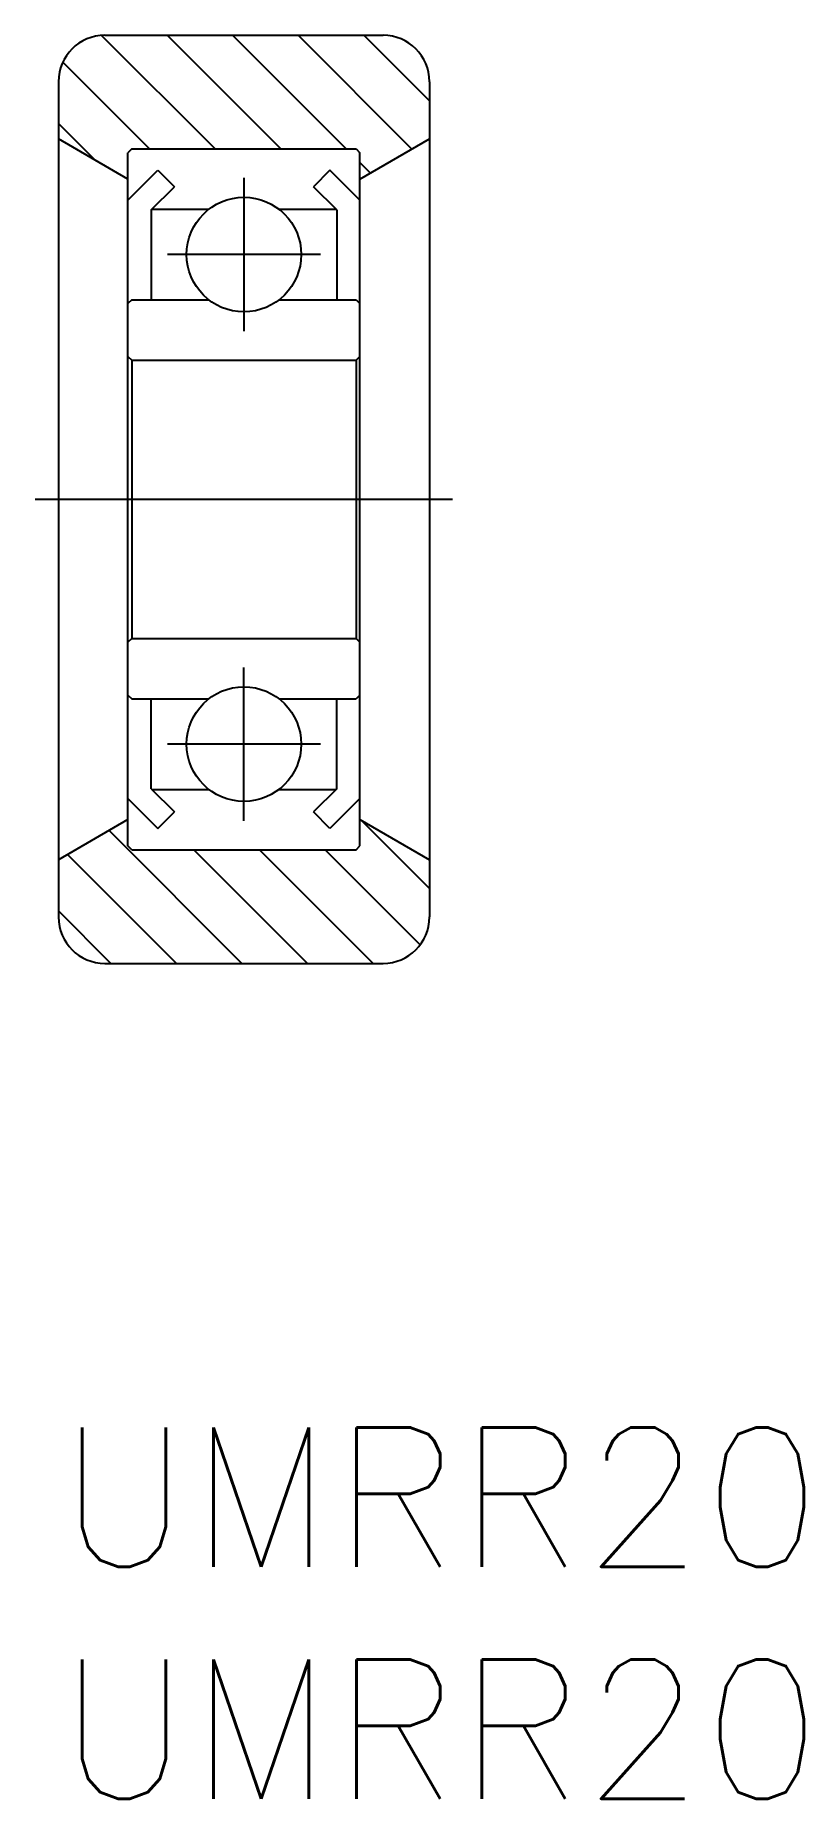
# Model space of a CAD drawing. Extents: x -0.5 to 16.1, y -8 to 30.
import ezdxf

# ---------------------------------------------------------------- set-up
doc = ezdxf.new("R2010")
doc.units = 0
doc.header["$LTSCALE"] = 0.5
doc.linetypes.add('CENTER', pattern=[50.8, 31.75, -6.35, 6.35, -6.35])
for name, color, linetype in [('MSM_CENTER', 1, 'CENTER'), ('MSM_CONTINUOUS', 7, 'CONTINUOUS'), ('MSM_NARROW', 5, 'CONTINUOUS'), ('MSM_PART_NUMBER', 7, 'CONTINUOUS')]:
    doc.layers.add(name, color=color, linetype=linetype)
doc.styles.get("Standard").update_dxf_attribs({"font": 'txt.shx', "height": 3, "bigfont": 'bigfont.shx'})

# ---------------------------------------------------------------- blocks, each defined once
blk = doc.blocks.new('*U3')
at = {"layer": 'MSM_PART_NUMBER'}
blk.add_text('UMRR20', height=3, dxfattribs=at).set_placement((0, -3))
blk = doc.blocks.new('*U4')
at = {"layer": 'MSM_PART_NUMBER'}
blk.add_text('UMRR20', height=3, dxfattribs=at).set_placement((0, -8))

msp = doc.modelspace()

# ---------------------------------------------------------------- linework, layer by layer
at = {"layer": 'MSM_CENTER'}
for p, q in [((4, 26.925), (4, 23.625)), ((5.65, 25.275), (2.35, 25.275)), ((8.5, 20), (-0.5, 20)), ((4, 13.075), (4, 16.375)), ((5.65, 14.725), (2.35, 14.725))]:
    msp.add_line(p, q, dxfattribs=at)
at = {"layer": 'MSM_CONTINUOUS'}
for p, q in [((1, 30), (7, 30)), ((0, 29), (0, 11)), ((8, 29), (8, 11)), ((1.5, 26.9), (0, 27.766)), ((6.5, 26.9), (8, 27.766)), ((1.58, 27.55), (1.5, 27.47)), ((1.5, 12.53), (1.5, 27.47)), ((1.58, 27.55), (6.42, 27.55)), ((6.42, 27.55), (6.5, 27.47)), ((6.5, 12.53), (6.5, 27.47)), ((1.5, 26.444), (2.146, 27.091)), ((2.146, 27.091), (2.5, 26.737)), ((5.854, 27.091), (5.5, 26.737)), ((6.5, 26.444), (5.854, 27.091)), ((2, 26.237), (2.5, 26.737)), ((6, 26.237), (5.5, 26.737)), ((2, 26.237), (2, 24.3)), ((2.013, 26.25), (3.242, 26.25)), ((4.758, 26.25), (5.987, 26.25)), ((6, 26.237), (6, 24.3)), ((1.58, 24.3), (1.5, 24.22)), ((1.58, 24.3), (3.242, 24.3)), ((4.758, 24.3), (6.42, 24.3)), ((6.42, 24.3), (6.5, 24.22)), ((1.5, 23.08), (1.58, 23)), ((1.58, 23), (6.42, 23)), ((1.58, 23), (1.58, 17)), ((6.5, 23.08), (6.42, 23)), ((6.42, 23), (6.42, 17)), ((1.58, 17), (1.5, 16.92)), ((1.58, 17), (6.42, 17)), ((6.42, 17), (6.5, 16.92)), ((1.5, 15.78), (1.58, 15.7)), ((1.58, 15.7), (3.242, 15.7)), ((2, 13.763), (2, 15.7)), ((4.758, 15.7), (6.42, 15.7)), ((6, 13.763), (6, 15.7)), ((6.5, 15.78), (6.42, 15.7)), ((2, 13.763), (2.5, 13.263)), ((2.013, 13.75), (3.242, 13.75)), ((4.758, 13.75), (5.987, 13.75)), ((6, 13.763), (5.5, 13.263)), ((1.5, 13.556), (2.146, 12.909)), ((6.5, 13.556), (5.854, 12.909)), ((1.5, 13.1), (0, 12.234)), ((2.146, 12.909), (2.5, 13.263)), ((5.854, 12.909), (5.5, 13.263)), ((6.5, 13.1), (8, 12.234)), ((1.58, 12.45), (1.5, 12.53)), ((1.58, 12.45), (6.42, 12.45)), ((6.42, 12.45), (6.5, 12.53)), ((1, 10), (7, 10))]:
    msp.add_line(p, q, dxfattribs=at)
for centre in [(4, 25.275), (4, 14.725)]:
    msp.add_circle(centre, 1.235, dxfattribs=at)
for centre, start, end in [((1, 29), 90, 180), ((7, 29), 0, 90), ((1, 11), 180, 270), ((7, 11), 270, 0)]:
    msp.add_arc(centre, 1, start, end, dxfattribs=at)
at = {"layer": 'MSM_NARROW'}
for p, q in [((3.379, 27.55), (0.931, 29.998)), ((4.793, 27.55), (2.343, 30)), ((6.207, 27.55), (3.757, 30)), ((7.623, 27.548), (5.172, 30)), ((8, 28.586), (6.586, 30)), ((1.965, 27.55), (0.093, 29.422)), ((0.791, 27.309), (0, 28.101)), ((6.727, 27.031), (6.5, 27.257)), ((8, 11.615), (6.536, 13.079)), ((3.958, 10), (1.093, 12.865)), ((2.544, 10), (0.197, 12.348)), ((5.373, 10), (2.923, 12.45)), ((6.787, 10), (4.337, 12.45)), ((7.8, 10.401), (5.751, 12.45)), ((1.13, 10), (0, 11.13))]:
    msp.add_line(p, q, dxfattribs=at)

# ---------------------------------------------------------------- block references
at = {"layer": 'MSM_CONTINUOUS'}
for name in ['*U3', '*U4']:
    msp.add_blockref(name, (0, 0), dxfattribs=at)

doc.saveas('drawing.dxf')
